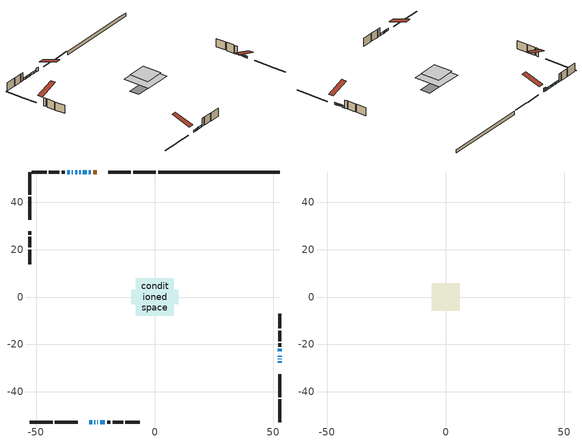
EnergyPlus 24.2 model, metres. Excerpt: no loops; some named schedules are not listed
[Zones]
conditioned space
 floor outside (Floor1 construction): -2.16,-2.16 -2.16,2.16 2.16,2.16 2.16,-2.16 z0.61
 floor adiabatic (AdiabaticFloorConstruction): -7.96,-7.96 -7.96,7.96 7.96,7.96 7.96,-7.96 z3.05
 floor foundation (Slab1 construction): -9.81,-2.99 -9.81,2.99 9.81,2.99 9.81,-2.99 z-1.52
 wall outside (RimJoist1 construction): 0.52,52.66 -9.08,52.66 / -52.66,-52.66 -43.05,-52.66 / -52.66,52.66 -52.66,43.05 / 52.66,-52.66 52.66,-43.05 z0.61:0.91
 wall outside (RimJoist2 construction): -10.01,52.66 -19.61,52.66 / -42.12,-52.66 -32.53,-52.66 / -52.66,42.12 -52.66,32.53 / 52.66,-42.12 52.66,-32.53 z0.61:0.91
 wall outside (AdiabaticWallConstruction 1): -24.46,52.66 -25.93,52.66 z0.61:2.64
 wall outside (AdiabaticWallConstruction): -26.86,52.66 -27.79,52.66 / 52.66,-27.68 52.66,-27.16 / -28.71,52.66 -30.24,52.66 / -31.17,52.66 -31.81,52.66 / -27.67,-52.66 -26.4,-52.66 / -25.48,-52.66 -25.13,-52.66 / 52.66,-26.24 52.66,-26.01 / 52.66,-25.09 52.66,-24.82 / -24.21,-52.66 -23.95,-52.66 / 52.66,-23.89 52.66,-23.81 / 52.66,-22.88 52.66,-21.86 / -32.73,52.66 -33.58,52.66 / -34.51,52.66 -34.88,52.66 / -35.81,52.66 -36.95,52.66 / -23.03,-52.66 -20.99,-52.66 z0.61:1.83
 wall outside (Wall1 construction): -37.88,52.66 -39.26,52.66 / -20.06,-52.66 -18.68,-52.66 / -52.66,27.67 -52.66,26.29 / 52.66,-20.94 52.66,-19.55 z0.61:5.49
 wall outside (Wall2 construction): -40.19,52.66 -44.66,52.66 / -17.75,-52.66 -13.29,-52.66 / -52.66,25.36 -52.66,20.9 / 52.66,-18.62 52.66,-14.16 z0.61:5.49
 wall outside (Wall3 construction): -45.59,52.66 -51.73,52.66 / -12.36,-52.66 -6.21,-52.66 / -52.66,19.97 -52.66,13.83 / 52.66,-13.23 52.66,-7.09 z0.61:5.49
 wall foundation (FoundationWall1 construction): 1.45,52.66,-1.52 1.45,52.66,0.61 47.54,52.66,0.61 47.54,52.66,0.49 52.66,52.66,0.49 52.66,52.66,-1.52
 window (WindowConstruction 11): -26.86,52.66 -27.79,52.66 z0.61:1.83
 window (WindowConstruction 6): 52.66,-27.67 52.66,-27.17 z0.61:1.83
 window (WindowConstruction 7): -28.72,52.66 -30.24,52.66 z0.61:1.83
 window (WindowConstruction 8): -31.17,52.66 -31.8,52.66 z0.61:1.83
 window (WindowConstruction 9): -27.67,-52.66 -26.4,-52.66 z0.61:1.83
 window (WindowConstruction 10): -25.47,-52.66 -25.14,-52.66 z0.61:1.83
 window (WindowConstruction 13): 52.66,-26.24 52.66,-26.01 z0.61:1.83
 window (WindowConstruction 14): 52.66,-25.08 52.66,-24.82 z0.61:1.83
 window (WindowConstruction 12): -24.21,-52.66 -23.95,-52.66 z0.61:1.83
 window (WindowConstruction): 52.66,-23.89 52.66,-23.81 z0.61:1.83
 window (WindowConstruction 1): 52.66,-22.88 52.66,-21.87 z0.61:1.83
 window (WindowConstruction 2): -32.73,52.66 -33.58,52.66 z0.61:1.83
 window (WindowConstruction 3): -34.51,52.66 -34.88,52.66 z0.61:1.83
 window (WindowConstruction 4): -35.81,52.66 -36.95,52.66 z0.61:1.83
 window (WindowConstruction 5): -23.02,-52.66 -20.99,-52.66 z0.61:1.83
 door (Door): -24.46,52.66 -25.93,52.66 z0.61:2.64
 ceiling adiabatic (AdiabaticFloorConstruction): 7.96,-7.96 7.96,7.96 -7.96,7.96 -7.96,-7.96 z3.05
attic - vented
 floor to conditioned space (Floor2 construction Reversed): -5.83,-5.83 -5.83,5.83 5.83,5.83 5.83,-5.83 z5.49
 roof outside (Roof1 construction): -23.53,52.66,5.49 -23.53,41.3,9.27 -20.54,41.3,9.27 -20.54,52.66,5.49; -28.6,-52.66,5.49 -28.6,-41.3,9.27 -31.6,-41.3,9.27 -31.6,-52.66,5.49; -52.66,28.6,5.49 -41.3,28.6,9.27 -41.3,31.6,9.27 -52.66,31.6,5.49; 52.66,-28.6,5.49 41.3,-28.6,9.27 41.3,-31.6,9.27 52.66,-31.6,5.49
[Building]
Building 1: Terrain=Suburbs
[Site:Location]
Toronto City Centre_ON: Latitude {deg}=43.63; Longitude {deg}=-79.39; Time Zone {hr}=-5; Elevation {m}=77; Keep Site Location Information=Yes
[Site:GroundTemperature:Shallow]
5.01852, 3.26908, 3.12898, 3.95918, 7.29196, 10.6092, 13.4851, 15.3069, 15.4617, 13.9799, 11.1774, 7.9619
[Site:WaterMainsTemperature]
Calculation Method=Schedule; Temperature Schedule=mains temperature schedule
[Material] Roughness=Rough; Thermal Absorptance=0.9
Name | Thickness {m} | Conductivity {W/m-K} | Density {kg/m3} | Specific Heat {J/kg-K} | Solar Absorptance | Visible Absorptance
asphalt or fiberglass shingles | 0.00635 | 0.162714 | 1121.4 | 1465.45 | 0.4 | 0.4
ceiling loosefill ins | 0.169333 | 0.0480833 | 16.02 | 1046.75 | 0.7 | 0.7
ceiling stud and cavity | 0.1397 | 0.108236 | 65.682 | 1177.47 | 0.7 | 0.7
concrete 4.0 in. | 0.1016 | 1.803125 | 2242.8 | 837.4 | 0.7 | 0.7
concrete 8.0 in. | 0.2032 | 1.803125 | 2242.8 | 837.4 | 0.7 | 0.7
door material | 0.04445 | 0.053851 | 512.64 | 1214.23 | 0.7 | 0.7
exterior vertical ins | 0.0363136 | 0.029427 | 32.04 | 1214.23 | 0.7 | 0.7
floor covering | 0.0127 | 0.0433444 | 54.468 | 1339.84 | 0.6 | 0.6
floor rigid ins; rim joist rigid ins | 0.051816 | 0.029427 | 32.04 | 1214.23 | 0.7 | 0.7
floor rigid ins 1; wall rigid ins | 0.512978 | 0.029427 | 32.04 | 1214.23 | 0.7 | 0.7
floor stud and cavity | 0.1397 | 0.0888242 | 92.3553 | 1139.71 | 0.7 | 0.7
floor stud and cavity 1 | 0.1397 | 1.75129 | 37.0049 | 1207.88 | 0.7 | 0.7
furniture material conditioned space 1 | 0.1524 | 0.115458 | 640.8 | 1214.23 | 0.6 | 0.6
gypsum board | 0.0127 | 0.160291 | 801 | 837.4 | 0.6 | 0.6
gypsum board 1 | 0.0127 | 0.160291 | 801 | 837.4 | 0.7 | 0.7
osb sheathing 0.5 in. | 0.0127 | 0.115458 | 512.64 | 1214.23 | 0.7 | 0.7
osb sheathing 0.75 in. | 0.01905 | 0.115458 | 512.64 | 1214.23 | 0.7 | 0.7
osb sheathing 2.0 in. | 0.0508 | 0.115458 | 512.64 | 1214.23 | 0.7 | 0.7
rim joist stud and cavity | 0.0508 | 0.0451784 | 125.044 | 1163.47 | 0.6 | 0.6
rim joist stud and cavity 1 | 0.0508 | 0.0402046 | 125.044 | 1163.47 | 0.6 | 0.6
wall stud and cavity | 0.1397 | 0.0812061 | 139.0536 | 1170.24 | 0.7 | 0.7
wall stud and cavity 1 | 0.1397 | 0.0810402 | 139.0536 | 1170.24 | 0.7 | 0.7
wall stud and cavity 2 | 0.1397 | 0.0807926 | 139.0536 | 1170.24 | 0.7 | 0.7
wall stud and cavity 3 | 0.0889 | 0.380278 | 52.3479 | 1209.89 | 0.7 | 0.7
wall stud and cavity 4 | 0.0889 | 0.391764 | 83.0341 | 1211.67 | 0.7 | 0.7
wood siding | 0.0254 | 0.102417 | 544.68 | 1172.36 | 0.4 | 0.4
wood siding 1; wood siding 2; wood siding 3 | 0.0254 | 0.102417 | 544.68 | 1172.36 | 0.7 | 0.7
[WindowMaterial:SimpleGlazingSystem]
Name | U-Factor {W/m2-K} | Solar Heat Gain Coefficient
WindowMaterial | 2.85717 | 0.22
WindowMaterial 1 | 2.30186 | 0.54
WindowMaterial 10 | 2.59598 | 0.41
WindowMaterial 11 | 6.657455 | 0.76
WindowMaterial 12 | 7.5296 | 0.54
WindowMaterial 13 | 3.219426 | 0.35
WindowMaterial 14 | 3.24327 | 0.38
WindowMaterial 2 | 2.31265 | 0.54
WindowMaterial 3 | 2.49037 | 0.46
WindowMaterial 4 | 2.25871 | 0.56
WindowMaterial 5 | 2.35978 | 0.52
WindowMaterial 6 | 2.41712 | 0.49
WindowMaterial 7 | 2.21442 | 0.58
WindowMaterial 8 | 2.45971 | 0.48
WindowMaterial 9 | 2.24111 | 0.57
[Construction]
AdiabaticFloorConstruction: floor stud and cavity 1, floor rigid ins 1, osb sheathing 0.75 in., floor covering
AdiabaticWallConstruction: wood siding 2, wall rigid ins, wall stud and cavity 3, gypsum board
AdiabaticWallConstruction 1: wood siding 3, wall rigid ins, wall stud and cavity 3, gypsum board
Door: door material
Floor1 construction: floor stud and cavity, floor rigid ins, osb sheathing 0.75 in., floor covering
Floor2 construction Reversed: gypsum board, ceiling stud and cavity, ceiling loosefill ins
FoundationWall1 construction: concrete 8.0 in., gypsum board 1
furniture construction conditioned space 1: furniture material conditioned space 1
PartitionWallConstruction: gypsum board, wall stud and cavity 4, gypsum board
RimJoist1 construction: wood siding 1, osb sheathing 2.0 in., rim joist stud and cavity
RimJoist2 construction: wood siding 1, rim joist rigid ins, osb sheathing 2.0 in., rim joist stud and cavity 1
Roof1 construction: asphalt or fiberglass shingles
Slab1 construction: concrete 4.0 in.
Wall1 construction: wood siding, osb sheathing 0.5 in., wall stud and cavity, gypsum board
Wall2 construction: wood siding, osb sheathing 0.5 in., wall stud and cavity 1, gypsum board
Wall3 construction: wood siding, osb sheathing 0.5 in., wall stud and cavity 2, gypsum board
WindowConstruction: WindowMaterial
WindowConstruction 1: WindowMaterial 1
WindowConstruction 10: WindowMaterial 10
WindowConstruction 11: WindowMaterial 11
WindowConstruction 12: WindowMaterial 12
WindowConstruction 13: WindowMaterial 13
WindowConstruction 14: WindowMaterial 14
WindowConstruction 2: WindowMaterial 2
WindowConstruction 3: WindowMaterial 3
WindowConstruction 4: WindowMaterial 4
WindowConstruction 5: WindowMaterial 5
WindowConstruction 6: WindowMaterial 6
WindowConstruction 7: WindowMaterial 7
WindowConstruction 8: WindowMaterial 8
WindowConstruction 9: WindowMaterial 9
[Zone] Multiplier=1; Part of Total Floor Area=Yes
Name | Volume {m3}
attic - vented | 83.5998
conditioned space | 925.8
[Space]
Name | Zone | Volume {m3}
attic - vented 1 | attic - vented | 83.5998
conditioned space 1 | conditioned space | 925.8
[ZoneInfiltration:EffectiveLeakageArea]
infil attic - vented 1: Zone or Space=attic - vented 1; Schedule=Always On Discrete; Effective Air Leakage Area {cm2}=5726.74; Stack Coefficient=0.000263298; Wind Coefficient=1.09634e-05
[ZoneMixing]
whole house fan mix: Zone or Space=attic - vented; Schedule=Always On Continuous; Design Flow Rate Calculation Method=Flow/Zone; Design Flow Rate {m3/s}=0; Source Zone or Space=conditioned space
[SurfaceProperty:ExposedFoundationPerimeter]
Slab1: Exposed Perimeter Calculation Method=TotalExposedPerimeter; Total Exposed Perimeter {m}=51.206
[InternalMass] Zone or ZoneList=conditioned space; Space or SpaceList=conditioned space 1
Name | Construction | Surface Area {m2}
furniture mass conditioned space 1 | furniture construction conditioned space 1 | 155.764
partition wall mass | PartitionWallConstruction | 389.41
[Lights]
interior lighting: Zone or ZoneList or Space or SpaceList=conditioned space 1; Schedule=interior lighting schedule; Design Level Calculation Method=LightingLevel; Lighting Level {W}=343.2; Return Air Fraction=0; Fraction Radiant=0.6; Fraction Visible=0.2; Fraction Replaceable=1
[People]
occupants: Zone or ZoneList or Space or SpaceList=conditioned space 1; Number of People Schedule=occupants schedule; Number of People Calculation Method=People; Number of People=3; Fraction Radiant=0.314171; Sensible Heat Fraction=0.56303; Activity Level Schedule=occupants activity schedule; Carbon Dioxide Generation Rate {m3/s-W}=0; Enable ASHRAE 55 Comfort Warnings=No; Mean Radiant Temperature Calculation Type=EnclosureAveraged
[ElectricEquipment] Zone or ZoneList or Space or SpaceList=conditioned space 1; Design Level Calculation Method=EquipmentLevel
Name | Schedule | Design Level {W} | Fraction Latent | Fraction Radiant | Fraction Lost
clothes dryer | clothes dryer schedule | 140.772 | 0.015 | 0.081 | 0.85
clothes washer | clothes washer schedule | 32.1985 | 0.03 | 0.162 | 0.7
cooking range | cooking range schedule | 215.147 | 0.08 | 0.432 | 0.2
dishwasher | dishwasher schedule | 66.8632 | 0.3 | 0.18 | 0.4
fridge | fridge schedule | 72.9452 | 0 | 0.6 | 0
mech vent bath fan 0 | mech vent bath fan 0 schedule | 50.2 | 0 | 0 | 1
mech vent house fan | mech vent house fan schedule | 0 | 0 | 0 | 1
mech vent house fan cfis | mech vent house fan cfis schedule | 0 | 0 | 0 | 0
mech vent range fan 0 | mech vent range fan 0 schedule | 57 | 0 | 0 | 1
misc plug loads | misc plug loads schedule | 494.7 | 0.045 | 0.513 | 0.1
whole house fan | Always On Discrete | 0 | 0 | 0 | 1
[OtherEquipment] Zone or ZoneList or Space or SpaceList=conditioned space 1; Design Level Calculation Method=EquipmentLevel
Name | Fuel Type | Schedule | Design Level {W} | Fraction Latent | Fraction Radiant | Fraction Lost
clothes dryer 1 | Electricity | clothes dryer schedule | 0 | 0.015 | 0.081 | 0.85
cooking range 1 | Electricity | cooking range schedule | 0 | 0.08 | 0.432 | 0.2
general water use latent | None | general water use schedule | 62.594 | 1 | 0 | 0
general water use sensible | None | general water use schedule | -61.6891 | 0 | 0.6 | 0
mech vent house fan latent load | None | Always On Discrete | 0 | 1 | 0 | 0
mech vent house fan sensible load | None | Always On Discrete | 0 | 0 | 0 | 0
water heater energy adjustment1 | NaturalGas | Always On Discrete | 0.01 | 0 | 0 | 1
[ZoneInfiltration:DesignFlowRate] Zone or ZoneList or Space or SpaceList=conditioned space 1; Schedule=Always On Discrete; Design Flow Rate Calculation Method=Flow/Zone; Design Flow Rate {m3/s}=0
infil flow; natural vent flow; whole house fan flow
[AvailabilityManager:Scheduled]
central ac and furnace airloop Availability Manager: Schedule=Always On Discrete
[Foundation:Kiva]
Foundation Kiva 1: Initial Indoor Air Temperature {C}=18; Wall Height Above Grade {m}=0.609996; Wall Depth Below Slab {m}=0.2032; Custom Block Material Name 1=exterior vertical ins; Custom Block Depth 1 {m}=2.13; Custom Block X Position 1 {m}=0.2159; Custom Block Z Position 1 {m}=0
[Foundation:Kiva:Settings]
Soil Conductivity {W/m-K}=0.849921; Soil Density {kg/m3}=1842.3; Soil Specific Heat {J/kg-K}=418.7; Ground Solar Absorptivity=0.9; Ground Thermal Absorptivity=0.9; Ground Surface Roughness {m}=0.03; Far-Field Width {m}=40; Deep-Ground Boundary Condition=ZeroFlux; Deep-Ground Depth {m}=40; Minimum Cell Dimension {m}=0.2; Maximum Cell Growth Coefficient=3; Simulation Timestep=Timestep
[Exterior:Lights]
exterior lighting: Schedule=exterior lighting schedule; Design Level {W}=75.6
[EnergyManagementSystem:GlobalVariable]
central_ac_and_furnace_airloop_Fan_RTF
infil_program_Qfan
infil_program_Qinf
natural_vent_program_Qnv
natural_vent_program_Qwhf
[EnergyManagementSystem:Sensor]
Name | Output:Variable or Output:Meter Index Key | Output:Variable or Output:Meter
airflow_gain | infil flow | Infiltration Sensible Heat Gain Energy
airflow_gain_1 | natural vent flow | Infiltration Sensible Heat Gain Energy
airflow_gain_2 | whole house fan flow | Infiltration Sensible Heat Gain Energy
airflow_loss | infil flow | Infiltration Sensible Heat Loss Energy
airflow_loss_1 | natural vent flow | Infiltration Sensible Heat Loss Energy
airflow_loss_2 | whole house fan flow | Infiltration Sensible Heat Loss Energy
clg_load_cond |  | Cooling:EnergyTransfer:Zone:CONDITIONED SPACE
clg_sp_s; clg_sp_s_1 | cooling setpoint | Schedule Value
clothes_dryer_exhaust_0_sch_s | clothes dryer exhaust 0 schedule | Schedule Value
cool_season | cooling season schedule | Schedule Value
htg_load_cond |  | Heating:EnergyTransfer:Zone:CONDITIONED SPACE
htg_sp_s; htg_sp_s_1 | heating setpoint | Schedule Value
ig_ee_conv | clothes dryer | Electric Equipment Convective Heating Energy
ig_ee_conv_2 | cooking range | Electric Equipment Convective Heating Energy
ig_ee_conv_4 | fridge | Electric Equipment Convective Heating Energy
ig_ee_conv_5 | misc plug loads | Electric Equipment Convective Heating Energy
ig_ee_conv_6 | whole house fan | Electric Equipment Convective Heating Energy
ig_ee_rad | clothes dryer | Electric Equipment Radiant Heating Energy
ig_ee_rad_2 | cooking range | Electric Equipment Radiant Heating Energy
ig_ee_rad_4 | fridge | Electric Equipment Radiant Heating Energy
ig_ee_rad_5 | misc plug loads | Electric Equipment Radiant Heating Energy
ig_ee_rad_6 | whole house fan | Electric Equipment Radiant Heating Energy
ig_lgt_conv | interior lighting | Lights Convective Heating Energy
ig_lgt_rad | interior lighting | Lights Radiant Heating Energy
ig_lgt_vis | interior lighting | Lights Visible Radiation Heating Energy
ig_oe_conv | clothes dryer 1 | Other Equipment Convective Heating Energy
ig_oe_conv_1 | cooking range 1 | Other Equipment Convective Heating Energy
ig_oe_conv_2 | general water use latent | Other Equipment Convective Heating Energy
ig_oe_conv_3 | general water use sensible | Other Equipment Convective Heating Energy
ig_oe_conv_4 | water heater energy adjustment1 | Other Equipment Convective Heating Energy
ig_oe_rad | clothes dryer 1 | Other Equipment Radiant Heating Energy
ig_oe_rad_1 | cooking range 1 | Other Equipment Radiant Heating Energy
ig_oe_rad_2 | general water use latent | Other Equipment Radiant Heating Energy
ig_oe_rad_3 | general water use sensible | Other Equipment Radiant Heating Energy
ig_oe_rad_4 | water heater energy adjustment1 | Other Equipment Radiant Heating Energy
ig_ppl_conv | occupants | People Convective Heating Energy
ig_ppl_rad | occupants | People Radiant Heating Energy
im_conv | furniture mass conditioned space 1 | Surface Inside Face Convection Heat Gain Energy
im_conv_1 | partition wall mass | Surface Inside Face Convection Heat Gain Energy
im_ig | furniture mass conditioned space 1 | Surface Inside Face Internal Gains Radiation Heat Gain Energy
im_ig_1 | partition wall mass | Surface Inside Face Internal Gains Radiation Heat Gain Energy
im_lgt | furniture mass conditioned space 1 | Surface Inside Face Lights Radiation Heat Gain Energy
im_lgt_1 | partition wall mass | Surface Inside Face Lights Radiation Heat Gain Energy
im_sol | furniture mass conditioned space 1 | Surface Inside Face Solar Radiation Heat Gain Energy
im_sol_1 | partition wall mass | Surface Inside Face Solar Radiation Heat Gain Energy
im_surf | furniture mass conditioned space 1 | Surface Inside Face Net Surface Thermal Radiation Heat Gain Energy
im_surf_1 | partition wall mass | Surface Inside Face Net Surface Thermal Radiation Heat Gain Energy
mech_vent_bath_fan_0_sch_s | mech vent bath fan 0 schedule | Schedule Value
mech_vent_range_fan_0_sch_s | mech vent range fan 0 schedule | Schedule Value
mv_conv | mech vent bath fan 0 | Electric Equipment Convective Heating Energy
mv_conv_1 | mech vent house fan | Electric Equipment Convective Heating Energy
mv_conv_2 | mech vent house fan cfis | Electric Equipment Convective Heating Energy
mv_conv_3 | mech vent range fan 0 | Electric Equipment Convective Heating Energy
mv_conv_4 | mech vent house fan latent load | Other Equipment Convective Heating Energy
mv_conv_5 | mech vent house fan sensible load | Other Equipment Convective Heating Energy
mv_rad | mech vent bath fan 0 | Electric Equipment Radiant Heating Energy
mv_rad_1 | mech vent house fan | Electric Equipment Radiant Heating Energy
mv_rad_2 | mech vent house fan cfis | Electric Equipment Radiant Heating Energy
mv_rad_3 | mech vent range fan 0 | Electric Equipment Radiant Heating Energy
mv_rad_4 | mech vent house fan latent load | Other Equipment Radiant Heating Energy
mv_rad_5 | mech vent house fan sensible load | Other Equipment Radiant Heating Energy
natural_vent_s | natural vent schedule | Schedule Value
out_pb_s |  | Site Outdoor Air Barometric Pressure
out_wt_s |  | Site Outdoor Air Humidity Ratio
site_vw_s |  | Site Wind Speed
ss_back_out | Window1 | Surface Window Shortwave from Zone Back Out Window Heat Transfer Rate
ss_back_out_1 | Window11 | Surface Window Shortwave from Zone Back Out Window Heat Transfer Rate
ss_back_out_10 | Window4 | Surface Window Shortwave from Zone Back Out Window Heat Transfer Rate
ss_back_out_11 | Window5 | Surface Window Shortwave from Zone Back Out Window Heat Transfer Rate
ss_back_out_12 | Window6 | Surface Window Shortwave from Zone Back Out Window Heat Transfer Rate
ss_back_out_13 | Window7 | Surface Window Shortwave from Zone Back Out Window Heat Transfer Rate
ss_back_out_14 | Window8 | Surface Window Shortwave from Zone Back Out Window Heat Transfer Rate
ss_back_out_2 | Window12 | Surface Window Shortwave from Zone Back Out Window Heat Transfer Rate
ss_back_out_3 | Window13 | Surface Window Shortwave from Zone Back Out Window Heat Transfer Rate
ss_back_out_4 | Window14 | Surface Window Shortwave from Zone Back Out Window Heat Transfer Rate
ss_back_out_5 | Window15 | Surface Window Shortwave from Zone Back Out Window Heat Transfer Rate
ss_back_out_6 | Window16 | Surface Window Shortwave from Zone Back Out Window Heat Transfer Rate
ss_back_out_7 | Window17 | Surface Window Shortwave from Zone Back Out Window Heat Transfer Rate
ss_back_out_8 | Window2 | Surface Window Shortwave from Zone Back Out Window Heat Transfer Rate
ss_back_out_9 | Window3 | Surface Window Shortwave from Zone Back Out Window Heat Transfer Rate
ss_conv | Door1 | Surface Inside Face Convection Heat Gain Energy
ss_conv_1 | Window1 | Surface Inside Face Convection Heat Gain Energy
ss_conv_10 | Window3 | Surface Inside Face Convection Heat Gain Energy
ss_conv_11 | Window4 | Surface Inside Face Convection Heat Gain Energy
ss_conv_12 | Window5 | Surface Inside Face Convection Heat Gain Energy
ss_conv_13 | Window6 | Surface Inside Face Convection Heat Gain Energy
ss_conv_14 | Window7 | Surface Inside Face Convection Heat Gain Energy
ss_conv_15 | Window8 | Surface Inside Face Convection Heat Gain Energy
ss_conv_2 | Window11 | Surface Inside Face Convection Heat Gain Energy
ss_conv_3 | Window12 | Surface Inside Face Convection Heat Gain Energy
ss_conv_4 | Window13 | Surface Inside Face Convection Heat Gain Energy
ss_conv_5 | Window14 | Surface Inside Face Convection Heat Gain Energy
ss_conv_6 | Window15 | Surface Inside Face Convection Heat Gain Energy
ss_conv_7 | Window16 | Surface Inside Face Convection Heat Gain Energy
ss_conv_8 | Window17 | Surface Inside Face Convection Heat Gain Energy
ss_conv_9 | Window2 | Surface Inside Face Convection Heat Gain Energy
ss_ig | Door1 | Surface Inside Face Internal Gains Radiation Heat Gain Energy
ss_ig_1 | Window1 | Surface Inside Face Internal Gains Radiation Heat Gain Energy
ss_ig_10 | Window3 | Surface Inside Face Internal Gains Radiation Heat Gain Energy
ss_ig_11 | Window4 | Surface Inside Face Internal Gains Radiation Heat Gain Energy
ss_ig_12 | Window5 | Surface Inside Face Internal Gains Radiation Heat Gain Energy
ss_ig_13 | Window6 | Surface Inside Face Internal Gains Radiation Heat Gain Energy
ss_ig_14 | Window7 | Surface Inside Face Internal Gains Radiation Heat Gain Energy
ss_ig_15 | Window8 | Surface Inside Face Internal Gains Radiation Heat Gain Energy
ss_ig_2 | Window11 | Surface Inside Face Internal Gains Radiation Heat Gain Energy
ss_ig_3 | Window12 | Surface Inside Face Internal Gains Radiation Heat Gain Energy
ss_ig_4 | Window13 | Surface Inside Face Internal Gains Radiation Heat Gain Energy
ss_ig_5 | Window14 | Surface Inside Face Internal Gains Radiation Heat Gain Energy
ss_ig_6 | Window15 | Surface Inside Face Internal Gains Radiation Heat Gain Energy
ss_ig_7 | Window16 | Surface Inside Face Internal Gains Radiation Heat Gain Energy
ss_ig_8 | Window17 | Surface Inside Face Internal Gains Radiation Heat Gain Energy
ss_ig_9 | Window2 | Surface Inside Face Internal Gains Radiation Heat Gain Energy
ss_lgt | Door1 | Surface Inside Face Lights Radiation Heat Gain Energy
ss_sol | Door1 | Surface Inside Face Solar Radiation Heat Gain Energy
ss_surf | Door1 | Surface Inside Face Net Surface Thermal Radiation Heat Gain Energy
ss_surf_1 | Window1 | Surface Inside Face Net Surface Thermal Radiation Heat Gain Energy
ss_surf_10 | Window3 | Surface Inside Face Net Surface Thermal Radiation Heat Gain Energy
ss_surf_11 | Window4 | Surface Inside Face Net Surface Thermal Radiation Heat Gain Energy
ss_surf_12 | Window5 | Surface Inside Face Net Surface Thermal Radiation Heat Gain Energy
ss_surf_13 | Window6 | Surface Inside Face Net Surface Thermal Radiation Heat Gain Energy
ss_surf_14 | Window7 | Surface Inside Face Net Surface Thermal Radiation Heat Gain Energy
ss_surf_15 | Window8 | Surface Inside Face Net Surface Thermal Radiation Heat Gain Energy
ss_surf_2 | Window11 | Surface Inside Face Net Surface Thermal Radiation Heat Gain Energy
ss_surf_3 | Window12 | Surface Inside Face Net Surface Thermal Radiation Heat Gain Energy
ss_surf_4 | Window13 | Surface Inside Face Net Surface Thermal Radiation Heat Gain Energy
ss_surf_5 | Window14 | Surface Inside Face Net Surface Thermal Radiation Heat Gain Energy
ss_surf_6 | Window15 | Surface Inside Face Net Surface Thermal Radiation Heat Gain Energy
ss_surf_7 | Window16 | Surface Inside Face Net Surface Thermal Radiation Heat Gain Energy
ss_surf_8 | Window17 | Surface Inside Face Net Surface Thermal Radiation Heat Gain Energy
ss_surf_9 | Window2 | Surface Inside Face Net Surface Thermal Radiation Heat Gain Energy
ss_trans_in | Window1 | Surface Window Transmitted Solar Radiation Rate
ss_trans_in_1 | Window11 | Surface Window Transmitted Solar Radiation Rate
ss_trans_in_10 | Window4 | Surface Window Transmitted Solar Radiation Rate
ss_trans_in_11 | Window5 | Surface Window Transmitted Solar Radiation Rate
ss_trans_in_12 | Window6 | Surface Window Transmitted Solar Radiation Rate
ss_trans_in_13 | Window7 | Surface Window Transmitted Solar Radiation Rate
ss_trans_in_14 | Window8 | Surface Window Transmitted Solar Radiation Rate
ss_trans_in_2 | Window12 | Surface Window Transmitted Solar Radiation Rate
ss_trans_in_3 | Window13 | Surface Window Transmitted Solar Radiation Rate
ss_trans_in_4 | Window14 | Surface Window Transmitted Solar Radiation Rate
ss_trans_in_5 | Window15 | Surface Window Transmitted Solar Radiation Rate
ss_trans_in_6 | Window16 | Surface Window Transmitted Solar Radiation Rate
ss_trans_in_7 | Window17 | Surface Window Transmitted Solar Radiation Rate
ss_trans_in_8 | Window2 | Surface Window Transmitted Solar Radiation Rate
ss_trans_in_9 | Window3 | Surface Window Transmitted Solar Radiation Rate
ss_trans_out | Window1 | Surface Inside Face Initial Transmitted Diffuse Transmitted Out Window Solar Radiation Rate
ss_trans_out_1 | Window11 | Surface Inside Face Initial Transmitted Diffuse Transmitted Out Window Solar Radiation Rate
ss_trans_out_10 | Window4 | Surface Inside Face Initial Transmitted Diffuse Transmitted Out Window Solar Radiation Rate
ss_trans_out_11 | Window5 | Surface Inside Face Initial Transmitted Diffuse Transmitted Out Window Solar Radiation Rate
ss_trans_out_12 | Window6 | Surface Inside Face Initial Transmitted Diffuse Transmitted Out Window Solar Radiation Rate
ss_trans_out_13 | Window7 | Surface Inside Face Initial Transmitted Diffuse Transmitted Out Window Solar Radiation Rate
ss_trans_out_14 | Window8 | Surface Inside Face Initial Transmitted Diffuse Transmitted Out Window Solar Radiation Rate
